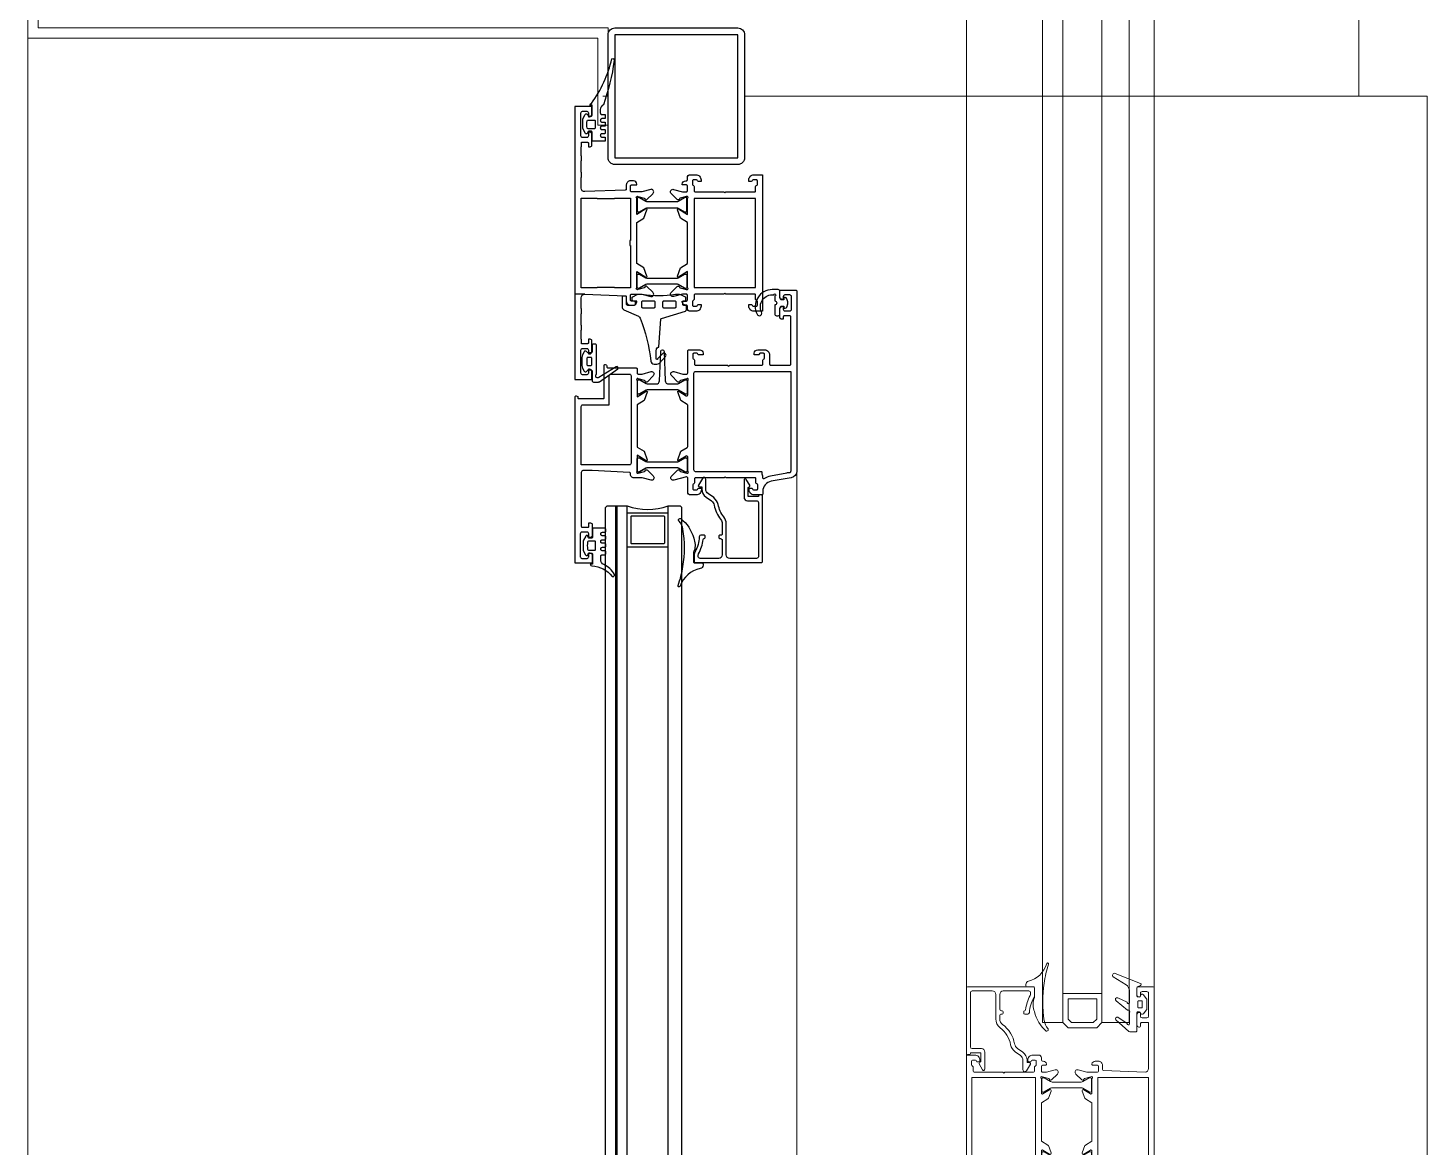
# Model space of a CAD drawing. Extents: x -1439 to 34962, y -872 to 8330.
# Drawn here: x 30693.84 to 30734.84, y 2709.71 to 2742.5 of the extents above; entities that cross this region are included whole.
import ezdxf

# ---------------------------------------------------------------- set-up
doc = ezdxf.new("R2010")
doc.units = 0
doc.layers.get('0').update_dxf_attribs({"color": 9, "lineweight": 9})
for name, color, linetype, lineweight in [('06D', 9, 'Continuous', 9), ('10', 9, 'Continuous', 9), ('10A', 9, 'Continuous', 9), ('14', 9, 'Continuous', 9), ('15', 9, 'Continuous', 9)]:
    doc.layers.add(name, color=color, linetype=linetype, lineweight=lineweight)

# ---------------------------------------------------------------- blocks, each defined once
blk = doc.blocks.new('AST55M13', base_point=(-120.6, -64.2))
at = {"linetype": 'Continuous'}
for points in [[(-120.6, -63.9), (-120.6, -24.599998), (-120.6, 14.700005, -0.414209), (-120.3, 15), (-115.899996, 15, -0.41421), (-115.6, 14.7), (-115.6, 12.699992, -0.41421), (-116.3, 12, -0.414214), (-116.6, 12.3), (-116.6, 13.1, 0.414214), (-117.1, 13.6), (-118.5, 13.6, 0.414214), (-119, 13.1), (-119, 6.399992, 0.414209), (-118.5, 5.9), (-117.099986, 5.9, 0.414205), (-116.6, 6.4), (-116.6, 7.20001, -0.414204), (-116.3, 7.5, -0.414214), (-115.6, 6.8), (-115.6, 3.7, -0.414214), (-116.1, 3.2), (-116.3, 3.2, -0.414214), (-116.6, 3.5), (-116.6, 4.2, 0.414214), (-116.9, 4.5), (-119, 4.5), (-119, -8.961104, 0.425432), (-117.96186, -9.960376), (-105.788552, -9.511013, 0.403077), (-105.5, -9.211232), (-105.5, -8, -0.414214), (-104.3, -6.8), (-103.392821, -6.8, -0.372826), (-102.403076, -7.657148, -0.456845), (-102.7, -8), (-104, -8, 0.414214), (-104.3, -8.3), (-104.3, -9.700012, 0.414202), (-104, -10), (-100.946604, -10), (-98.338437, -9.302068, -0.70008), (-97.584089, -10.379782), (-97.709916, -10.559482), (-99.43897, -12.27067, -0.607471), (-100.039661, -12.112259, 0.283637), (-100.258255, -11.885421), (-102.095283, -11.393179, 1.229391), (-102.4, -11.895399), (-102.4, -16.105016, 0.585524), (-101.943697, -16.361081), (-100.001669, -15.175658, -0.713652), (-99.56466, -15.537556), (-100.36784, -17.668029, -0.16709), (-100.492251, -17.818266), (-102.4, -18.982765), (-102.4, -30.217235), (-100.492251, -31.381734, -0.16709), (-100.36784, -31.531971), (-99.564658, -33.662449, -0.713657), (-100.001677, -34.024337), (-101.943707, -32.838913, 0.585511), (-102.4, -33.094985), (-102.4, -37.304601, 1.229391), (-102.095283, -37.806821), (-100.258255, -37.314579, 0.283637), (-100.039661, -37.087741, -0.607471), (-99.43897, -36.92933), (-97.709916, -38.640518), (-97.584089, -38.820218, -0.700084), (-98.338445, -39.89793), (-100.946604, -39.2), (-104.000005, -39.2, 0.414209), (-104.3, -39.5), (-104.3, -40.900004, 0.41421), (-104, -41.2), (-102.699997, -41.2, -0.456841), (-102.403076, -41.542851, -0.372826), (-103.39282, -42.4), (-104.3, -42.4, -0.414214), (-105.5, -41.2), (-105.5, -39.988768, 0.403083), (-105.788558, -39.688986), (-117.96186, -39.239624, 0.425432), (-119, -40.238896), (-119, -53.7), (-116.9, -53.7, 0.414214), (-116.6, -53.4), (-116.6, -52.69999, -0.414204), (-116.3, -52.4), (-116.09999, -52.4, -0.414208), (-115.6, -52.9), (-115.6, -56.000007, -0.414213), (-116.300007, -56.7, -0.414207), (-116.6, -56.4), (-116.6, -55.599986, 0.414205), (-117.1, -55.1), (-118.500008, -55.1, 0.414209), (-119, -55.6), (-119, -62.3, 0.414214), (-118.5, -62.8), (-117.1, -62.8, 0.414214), (-116.6, -62.3), (-116.6, -61.499993, -0.414207), (-116.3, -61.2, -0.414214), (-115.6, -61.9), (-115.6, -63.900008, -0.414206), (-115.9, -64.2), (-120.300006, -64.2, -0.414208), (-120.6, -63.9)], [(-85.3, -10), (-81.1, -10), (-76.9, -10), (-76.6, -10.3), (-76.3, -10), (-67.9, -10, 0.414205), (-67.6, -9.700009), (-67.6, -8.491608, -0.365977), (-67.35, -8.195804, 0.365977), (-67.1, -7.9), (-67.1, -6.8, 0.414195), (-67.399981, -6.5), (-68.3, -6.5, 0.36597), (-68.595803, -6.749993, -0.366034), (-68.89166, -7), (-69.3, -7, -0.414202), (-69.6, -6.700012), (-69.6, -6.5, -0.414214), (-68.1, -5), (-65.9, -5, -0.414207), (-65.6, -5.299994), (-65.6, -43.9, -0.414201), (-65.899987, -44.2), (-68.1, -44.2, -0.414214), (-69.6, -42.7), (-69.6, -42.5, -0.414207), (-69.300007, -42.2), (-68.891668, -42.2, -0.366034), (-68.595804, -42.45, 0.365977), (-68.3, -42.7), (-67.4, -42.7, 0.414206), (-67.1, -42.400008), (-67.1, -41.3, 0.365977), (-67.35, -41.004196, -0.365977), (-67.6, -40.708392), (-67.6, -39.5, 0.4142), (-67.899986, -39.2), (-76.3, -39.2), (-76.6, -38.9), (-76.9, -39.2), (-85.3, -39.2, 0.4142), (-85.6, -39.499986), (-85.6, -40.708392, -0.365977), (-85.85, -41.004196, 0.365977), (-86.1, -41.3), (-86.1, -42.4, 0.414199), (-85.800015, -42.7), (-84.9, -42.7, 0.365977), (-84.604196, -42.45, -0.366034), (-84.308332, -42.2), (-83.9, -42.2, -0.414214), (-83.6, -42.5), (-83.6, -42.7, -0.414214), (-85.1, -44.2), (-86.8, -44.2, -0.414214), (-87.6, -43.4), (-87.6, -42.7, 0.414205), (-87.899991, -42.4), (-88.10718, -42.4, -0.372825), (-89.096923, -41.542857, -0.45685), (-88.8, -41.2), (-87.9, -41.2, 0.414198), (-87.6, -40.900016), (-87.6, -39.5, 0.414214), (-87.9, -39.2), (-89.053396, -39.2), (-91.661555, -39.89793, -0.700084), (-92.415911, -38.820218), (-92.290084, -38.640518), (-90.56103, -36.92933, -0.607471), (-89.960339, -37.087741, 0.283637), (-89.741745, -37.314579), (-87.904717, -37.806821, 1.229391), (-87.6, -37.304601), (-87.6, -33.094984, 0.585516), (-88.056297, -32.838916), (-89.998323, -34.024337, -0.713656), (-90.435343, -33.66245), (-89.63216, -31.531971, -0.241095), (-89.507749, -31.381734), (-87.6, -30.217235), (-87.6, -18.982765), (-89.507749, -17.818266, -0.167084), (-89.632158, -17.668036), (-90.43534, -15.537556, -0.713656), (-89.998329, -15.17566), (-88.056303, -16.361081, 0.585518), (-87.6, -16.105021), (-87.6, -11.895399, 1.229391), (-87.904717, -11.393179), (-89.741745, -11.885421, 0.283637), (-89.960339, -12.112259, -0.607471), (-90.56103, -12.27067), (-92.290084, -10.559482), (-92.415911, -10.379782, -0.700084), (-91.661555, -9.30207), (-89.053396, -10), (-87.9, -10, 0.414206), (-87.6, -9.700008), (-87.6, -8.3, 0.414206), (-87.899992, -8), (-88.8, -8, -0.456844), (-89.096924, -7.657149, -0.372825), (-88.107186, -6.8), (-87.9, -6.8, 0.414214), (-87.6, -6.5), (-87.6, -5.800024, -0.414222), (-86.8, -5), (-85.1, -5, -0.414214), (-83.6, -6.5), (-83.6, -6.7, -0.414201), (-83.899987, -7), (-84.308332, -7, -0.366034), (-84.604196, -6.75, 0.365977), (-84.9, -6.5), (-85.8, -6.5, 0.414199), (-86.1, -6.799985), (-86.1, -7.9, 0.365977), (-85.85, -8.195804, -0.365977), (-85.6, -8.491608), (-85.6, -9.7, 0.414214), (-85.3, -10)], [(-99.249717, -12.903653), (-90.785616, -12.903653, 0.131652), (-90.285616, -12.769679), (-88.422218, -11.693846, -0.131652), (-88.272218, -11.653653), (-88.017666, -11.653653, -0.414214), (-87.717666, -11.953653), (-87.717666, -15.553653, -0.414214), (-88.017666, -15.853653), (-88.272218, -15.853653, -0.131646), (-88.422211, -15.813465), (-90.285616, -14.737628, 0.131652), (-90.785616, -14.603653), (-99.249717, -14.603653, 0.131652), (-99.749717, -14.737628), (-101.613115, -15.813461, -0.131646), (-101.763107, -15.853653), (-102.017666, -15.853653, -0.414205), (-102.317666, -15.553662), (-102.317666, -11.953653, -0.414205), (-102.017675, -11.653653), (-101.763115, -11.653653, -0.131652), (-101.613115, -11.693846), (-99.749717, -12.769679, 0.131652), (-99.249717, -12.903653)], [(-99.249717, -36.296347), (-90.785616, -36.296347, -0.131652), (-90.285616, -36.430321), (-88.422218, -37.506154, 0.131643), (-88.272229, -37.546347), (-88.017666, -37.546347, 0.414214), (-87.717666, -37.246347), (-87.717666, -33.646347, 0.414214), (-88.017666, -33.346347), (-88.272218, -33.346347, 0.131652), (-88.422218, -33.386539), (-90.285616, -34.462372, -0.131652), (-90.785616, -34.596347), (-99.249717, -34.596347, -0.131652), (-99.749717, -34.462372), (-101.613115, -33.386539, 0.131652), (-101.763115, -33.346347), (-102.017666, -33.346347, 0.414205), (-102.317666, -33.646338), (-102.317666, -37.246347, 0.414205), (-102.017675, -37.546347), (-101.763115, -37.546347, 0.131649), (-101.613118, -37.506156), (-99.749717, -36.430321, -0.131652), (-99.249717, -36.296347)]]:
    blk.add_lwpolyline(points, format="xyb", close=True, dxfattribs=at)
for points in [[(-119, -24.6), (-119, -37.6), (-104.1, -37.6), (-104.1, -11.6), (-119, -11.6), (-119, -24.6)], [(-76.55, -11.6), (-85.9, -11.6), (-85.9, -37.6), (-67.2, -37.6), (-67.2, -11.6), (-76.55, -11.6)]]:
    blk.add_lwpolyline(points, close=True, dxfattribs=at)
blk = doc.blocks.new('AS25G13', base_point=(534.475891, 569.218076))
at = {"linetype": 'Continuous'}
blk.add_lwpolyline([(554.475892, 593.818076), (554.475892, 574.618076, -0.414213), (554.175891, 574.318077), (553.575892, 574.318076, -0.414213), (553.275891, 574.618077), (553.275892, 574.818076), (550.275892, 574.818076), (550.275892, 572.118076), (550.625892, 571.916004, -0.414213), (550.735699, 571.506195), (549.749855, 569.798664, -0.767327), (549.075893, 569.979252), (549.075892, 575.018076, -0.414213), (550.075891, 576.018077), (552.775892, 576.018076, 0.414213), (553.275892, 576.518077), (553.275892, 592.418076, 0.414213), (552.775892, 592.918077), (546.871944, 592.918076, 0.414213), (545.871944, 591.918078), (545.871944, 584.702506, -0.236642), (544.585327, 582.137556, 0.18958), (541.498237, 577.158525, -0.197358), (540.185462, 575.110574), (538.643454, 574.030849, 0.244575), (537.875891, 572.556375), (537.875892, 569.763782, -0.767327), (536.857591, 569.490929), (535.716084, 571.468076, -0.577351), (535.975892, 571.918076), (536.675892, 571.918076), (536.675892, 572.556375, -0.244575), (537.955162, 575.013831), (539.49717, 576.093557, 0.197358), (540.317654, 577.373526, -0.18958), (543.867808, 583.099413, 0.236642), (544.671943, 584.702506), (544.671944, 585.818076, 0.414213), (544.371944, 586.118076), (543.971944, 586.118076, -0.414213), (543.671943, 586.418077), (543.671944, 586.818076, -0.414213), (543.971944, 587.118076), (544.171944, 587.118076, 0.414213), (544.671944, 587.618077), (544.671944, 591.918076, 0.414213), (543.671945, 592.918077), (536.175892, 592.918076, 0.41421), (535.675892, 592.418082), (535.675892, 591.901674, 0.127549), (535.764127, 591.561462, -0.098841), (537.104101, 587.384163, 0.366972), (537.386354, 587.117731, -0.399303), (537.671943, 586.818828), (537.671944, 586.418076, -0.414213), (537.371943, 586.118077), (536.46398, 586.118076, -0.400156), (535.964546, 586.594267, 0.114883), (534.725891, 590.959305, -0.126996), (534.475891, 591.927552), (534.475892, 593.818076, -0.414213), (534.775892, 594.118076), (554.175892, 594.118076, -0.414213), (554.475892, 593.818076)], format="xyb", close=True, dxfattribs=at)
blk = doc.blocks.new('AS01_16_02', base_point=(27.384856, 2.668764))
at = {"color": 0, "linetype": 'Continuous'}
for points in [[(21.277248, -1.392543, -0.892559), (21.744295, -0.515583), (24.521509, -1.857477, 0.502534), (24.860099, -2.298316, 0.502534), (25.184856, -1.847189), (25.184856, 1.7, 0.155072), (24.261958, 3.275501), (20.430427, 5.552607, -0.865076), (21.019614, 6.583639), (28.412964, 3.675712, -0.696768), (28.399147, 3.019187), (27.721583, 2.785098, 0.319818), (27.384856, 2.312508), (27.384856, 0.05, 0.414214), (27.684856, -0.25), (28.08642, -0.25, 0.396012), (28.385833, 0.03125, -0.682513), (29.272546, 0.315748), (30.127622, -0.734156, -0.172553), (30.284856, -1.176202), (30.284856, -3.723798, -0.172553), (30.127622, -4.165844), (29.272546, -5.215748, -0.682513), (28.385833, -4.93125, 0.396012), (28.08642, -4.65), (27.684856, -4.65, 0.414214), (27.384856, -4.95), (27.384856, -10.2, -0.414214), (27.084856, -10.5), (25.297074, -10.5, -0.18412), (24.964264, -10.373145), (21.227908, -7.040675, -0.881574), (21.79023, -6.223317), (24.51762, -8.055238, 1.121155), (25.184856, -8.202566), (25.184856, -4.921445, 0.698065), (24.633969, -4.152563), (21.277248, -1.392543)], [(27.72879, -3.456066, 0.198912), (27.834856, -3.5), (28.734856, -3.5, 0.414214), (28.884856, -3.35), (28.884856, -1.55, 0.414214), (28.734856, -1.4), (27.834856, -1.4, 0.414214), (27.684856, -1.55), (27.684856, -3.35, 0.198912), (27.72879, -3.456066)]]:
    blk.add_lwpolyline(points, format="xyb", close=True, dxfattribs=at)
blk = doc.blocks.new('p-dograma-catikati')
at = {"layer": '06D'}
for points in [[(-4, -0.021), (-4, -674.374)], [(1.5, -674.375), (1.5, -0.021)]]:
    blk.add_lwpolyline(points, dxfattribs=at)
at = {"layer": '10', "ltscale": 1000}
for p, q in [((-2.254, -401.266), (-2.254, -401.228)), ((-2.027, -401.296), (-2.227, -401.296)), ((-2, -401.586), (-2, -401.326)), ((-2.021, -401.655), (-2.012, -401.636)), ((-0.03, -401.496), (-1.17, -401.496)), ((-1.17, -401.496), (-1.17, -402.346)), ((-0.18, -401.646), (-1.02, -401.646)), ((-1.02, -401.646), (-1.02, -402.246)), ((-0.18, -402.246), (-0.18, -401.646)), ((-0.03, -402.346), (-0.03, -401.496)), ((-1.602, -402.537), (-1.6, -402.549)), ((-1.17, -402.346), (-1.02, -402.496)), ((-1.02, -402.246), (-0.92, -402.346)), ((-1.02, -402.496), (-0.18, -402.496)), ((-0.92, -402.346), (-0.28, -402.346)), ((-0.28, -402.346), (-0.18, -402.246)), ((-0.18, -402.496), (-0.03, -402.346))]:
    blk.add_line(p, q, dxfattribs=at)
at = {"layer": '10', "ltscale": 1000, "extrusion": (0, 0, -1)}
for centre, major_axis, start_param, end_param in [((-2.327, -400.346), (0, 0.8), 1.91468, 2.940113), ((0.953, -401.642), (0, 2.974), -1.417848, -1.224878), ((-1.617, -400.626), (0, 0.03), -1.226975, -0.000032), ((-1.617, -400.626), (0, 0.03), 0.00045, 1.852781), ((-2.163, -401.228), (0, 0.1), -1.570624, -0.201547), ((-2.227, -401.266), (0, 0.03), 3.141594, 4.712388), ((-2.027, -401.326), (0, 0.03), 0.000001, 1.570795), ((1.148, -401.73), (0, 3.2), 4.537008, 4.882121), ((-1.563, -401.814), (0, 0.529), 4.309664, 5.017382), ((-2.091, -401.586), (0, 0.1), 1.57081, 2.088079), ((-1.035, -401.73), (0, 1.106), 3.811733, 4.445523), ((-1.364, -402.239), (0, 0.391), 3.92704, 4.587994), ((-1.645, -402.549), (0, 0.05), 1.571021, 3.466754), ((-1.635, -402.547), (0, 0.0382), 0.62909, 1.300096)]:
    blk.add_ellipse(centre, major_axis=major_axis, ratio=0.909091, start_param=start_param, end_param=end_param, dxfattribs=at)
at = {"layer": '15', "elevation": 0}
for points in [[(-1.17, -402.346), (-1.17, -271.72), (-1.77, -271.72), (-1.77, -402.346), (-1.17, -402.346)], [(-0.03, -402.346), (-0.03, -271.72), (0.77, -271.72), (0.77, -402.346), (-0.03, -402.346)]]:
    blk.add_lwpolyline(points, dxfattribs=at)
at = {"layer": '10', "ltscale": 1000, "xscale": 0.1, "yscale": 0.1, "zscale": 0.1}
blk.add_blockref('AS01_16_02', (1, -401.296), dxfattribs=at)
at = {"layer": '10', "ltscale": 1000, "xscale": 0.1, "yscale": 0.1, "zscale": 0.1, "rotation": 180}
blk.add_blockref('AST55M13', (1.5, -401.296), dxfattribs=at)
at = {"layer": '10', "ltscale": 1000, "extrusion": (0, 0, -1), "xscale": 0.1, "yscale": 0.1, "zscale": -0.1}
blk.add_blockref('AS25G13', (2, -403.786), dxfattribs=at)
blk = doc.blocks.new('ciftkanatdograma_pr2')
at = {"layer": '06D', "lineweight": 25, "ltscale": 0.5}
for p, q in [((-15.205, -0.563), (-15.205, -1.763)), ((-14.205, -0.563), (-14.205, -1.763))]:
    blk.add_line(p, q, dxfattribs=at)
at = {"layer": '06D'}
for points in [[(-0.3, 17), (-149.7, 17)], [(-7.711, -5.535), (-141.935, -5.535)], [(-1.997, -22), (-1.997, -24), (-148, -24), (-148, -22)]]:
    blk.add_lwpolyline(points, dxfattribs=at)
at = {"layer": '06D', "lineweight": 25, "ltscale": 0.5}
for points in [[(-15.762, 0.475, -0.220745), (-16.072, -0.119, 0.651907), (-16.016, -0.188, 0.176952), (-15.724, 0.128, -0.281357), (-15.581, 0.216), (-15.5, 0.216), (-15.486, 0.216), (-15.479, 0.215), (-15.472, 0.214), (-15.464, 0.211), (-15.457, 0.207), (-15.451, 0.201), (-15.446, 0.195), (-15.442, 0.188), (-15.439, 0.181), (-15.436, 0.166), (-15.436, 0.09), (-15.436, 0.087), (-15.436, 0.084), (-15.434, 0.081), (-15.433, 0.079), (-15.431, 0.076), (-15.428, 0.074), (-15.425, 0.072), (-15.422, 0.071), (-15.416, 0.07), (-15.336, 0.07), (-15.334, 0.07), (-15.331, 0.071), (-15.328, 0.072), (-15.325, 0.074), (-15.322, 0.076), (-15.32, 0.079), (-15.318, 0.081), (-15.317, 0.084), (-15.316, 0.09), (-15.316, 0.166), (-15.316, 0.173), (-15.314, 0.181), (-15.311, 0.188), (-15.307, 0.195), (-15.302, 0.201), (-15.295, 0.207), (-15.288, 0.211), (-15.281, 0.214), (-15.266, 0.216), (-15.259, 0.215), (-15.252, 0.214), (-15.244, 0.211), (-15.237, 0.207), (-15.231, 0.201), (-15.226, 0.195), (-15.222, 0.188), (-15.219, 0.181), (-15.216, 0.166), (-15.216, 0.09), (-15.216, 0.087), (-15.216, 0.084), (-15.214, 0.081), (-15.213, 0.079), (-15.211, 0.076), (-15.208, 0.074), (-15.205, 0.072), (-15.202, 0.071), (-15.196, 0.07), (-15.116, 0.07), (-15.114, 0.07), (-15.111, 0.071), (-15.108, 0.072), (-15.105, 0.074), (-15.102, 0.076), (-15.1, 0.079), (-15.098, 0.081), (-15.097, 0.084), (-15.096, 0.09), (-15.096, 0.166), (-15.096, 0.173), (-15.094, 0.181), (-15.091, 0.188), (-15.087, 0.195), (-15.082, 0.201), (-15.075, 0.207), (-15.068, 0.211), (-15.061, 0.214), (-15.046, 0.216), (-15.039, 0.215), (-15.032, 0.214), (-15.024, 0.211), (-15.017, 0.207), (-15.011, 0.201), (-15.006, 0.195), (-15.002, 0.188), (-14.999, 0.181), (-14.996, 0.166), (-14.996, 0.09), (-14.996, 0.087), (-14.996, 0.084), (-14.994, 0.081), (-14.993, 0.079), (-14.991, 0.076), (-14.988, 0.074), (-14.985, 0.072), (-14.982, 0.071), (-14.976, 0.07), (-14.896, 0.07), (-14.894, 0.07), (-14.891, 0.071), (-14.888, 0.072), (-14.885, 0.074), (-14.882, 0.076), (-14.88, 0.079), (-14.878, 0.081), (-14.877, 0.084), (-14.876, 0.09), (-14.876, 0.166), (-14.876, 0.173), (-14.874, 0.181), (-14.871, 0.188), (-14.867, 0.195), (-14.862, 0.201), (-14.855, 0.207), (-14.848, 0.211), (-14.841, 0.214), (-14.826, 0.216), (-14.819, 0.215), (-14.812, 0.214), (-14.804, 0.211), (-14.797, 0.207), (-14.791, 0.201), (-14.786, 0.195), (-14.782, 0.188), (-14.779, 0.181), (-14.776, 0.166), (-14.776, 0.09), (-14.776, 0.087), (-14.776, 0.084), (-14.774, 0.081), (-14.773, 0.079), (-14.771, 0.076), (-14.768, 0.074), (-14.765, 0.072), (-14.762, 0.071), (-14.756, 0.07), (-14.676, 0.07), (-14.674, 0.07), (-14.671, 0.071), (-14.668, 0.072), (-14.665, 0.074), (-14.662, 0.076), (-14.66, 0.078), (-14.658, 0.081), (-14.657, 0.084), (-14.656, 0.09), (-14.656, 0.428, 0.414214), (-14.686, 0.458), (-14.918, 0.458, -0.414214), (-14.948, 0.488), (-14.948, 0.553, -0.291535), (-14.936, 0.571), (-14.888, 0.591, 0.613042), (-14.886, 0.654), (-15.005, 0.717, 0.127095), (-15.068, 0.733), (-15.268, 0.733, 0.127095), (-15.33, 0.717), (-15.439, 0.66, 0.585233), (-15.439, 0.59), (-15.392, 0.565, -0.167811), (-15.388, 0.553), (-15.388, 0.488, -0.414214), (-15.418, 0.458), (-15.713, 0.458), (-15.713, 0.522, 0.394677), (-15.762, 0.475)], [(-2.211, 0.486, 0.102785), (-0.901, -0.108, -0.651907), (-0.957, -0.177, -0.057148), (-2.249, 0.138, 0.281357), (-2.392, 0.227), (-2.473, 0.227), (-2.487, 0.227), (-2.494, 0.226), (-2.501, 0.224), (-2.509, 0.221), (-2.516, 0.217), (-2.522, 0.212), (-2.527, 0.206), (-2.532, 0.199), (-2.535, 0.191), (-2.537, 0.177), (-2.537, 0.101), (-2.537, 0.098), (-2.538, 0.095), (-2.539, 0.092), (-2.54, 0.089), (-2.543, 0.087), (-2.545, 0.084), (-2.548, 0.083), (-2.551, 0.082), (-2.557, 0.081), (-2.637, 0.081), (-2.64, 0.081), (-2.643, 0.082), (-2.646, 0.083), (-2.648, 0.084), (-2.651, 0.087), (-2.653, 0.089), (-2.655, 0.092), (-2.656, 0.095), (-2.657, 0.101), (-2.657, 0.177), (-2.657, 0.184), (-2.659, 0.191), (-2.662, 0.199), (-2.666, 0.206), (-2.671, 0.212), (-2.678, 0.217), (-2.685, 0.221), (-2.692, 0.224), (-2.707, 0.227), (-2.714, 0.226), (-2.721, 0.224), (-2.729, 0.221), (-2.736, 0.217), (-2.742, 0.212), (-2.747, 0.206), (-2.752, 0.199), (-2.755, 0.191), (-2.757, 0.177), (-2.757, 0.101), (-2.757, 0.098), (-2.758, 0.095), (-2.759, 0.092), (-2.76, 0.089), (-2.763, 0.087), (-2.765, 0.084), (-2.768, 0.083), (-2.771, 0.082), (-2.777, 0.081), (-2.857, 0.081), (-2.86, 0.081), (-2.863, 0.082), (-2.866, 0.083), (-2.868, 0.084), (-2.871, 0.087), (-2.873, 0.089), (-2.875, 0.092), (-2.876, 0.095), (-2.877, 0.101), (-2.877, 0.177), (-2.877, 0.184), (-2.879, 0.191), (-2.882, 0.199), (-2.886, 0.206), (-2.891, 0.212), (-2.898, 0.217), (-2.905, 0.221), (-2.912, 0.224), (-2.927, 0.227), (-2.934, 0.226), (-2.941, 0.224), (-2.949, 0.221), (-2.956, 0.217), (-2.962, 0.212), (-2.967, 0.206), (-2.972, 0.199), (-2.975, 0.191), (-2.977, 0.177), (-2.977, 0.101), (-2.977, 0.098), (-2.978, 0.095), (-2.979, 0.092), (-2.98, 0.089), (-2.983, 0.087), (-2.985, 0.084), (-2.988, 0.083), (-2.991, 0.082), (-2.997, 0.081), (-3.077, 0.081), (-3.08, 0.081), (-3.083, 0.082), (-3.086, 0.083), (-3.088, 0.084), (-3.091, 0.087), (-3.093, 0.089), (-3.095, 0.092), (-3.096, 0.095), (-3.097, 0.101), (-3.097, 0.177), (-3.097, 0.184), (-3.099, 0.191), (-3.102, 0.199), (-3.106, 0.206), (-3.111, 0.212), (-3.118, 0.217), (-3.125, 0.221), (-3.132, 0.224), (-3.147, 0.227), (-3.154, 0.226), (-3.161, 0.224), (-3.169, 0.221), (-3.176, 0.217), (-3.182, 0.212), (-3.187, 0.206), (-3.192, 0.199), (-3.195, 0.191), (-3.197, 0.177), (-3.197, 0.101), (-3.197, 0.098), (-3.198, 0.095), (-3.199, 0.092), (-3.2, 0.089), (-3.203, 0.087), (-3.205, 0.084), (-3.208, 0.083), (-3.211, 0.082), (-3.217, 0.081), (-3.297, 0.081), (-3.3, 0.081), (-3.303, 0.082), (-3.306, 0.083), (-3.308, 0.084), (-3.311, 0.087), (-3.313, 0.089), (-3.315, 0.092), (-3.316, 0.095), (-3.317, 0.101), (-3.317, 0.439, -0.414214), (-3.287, 0.469), (-3.056, 0.469, 0.414214), (-3.026, 0.499), (-3.026, 0.564, 0.291535), (-3.037, 0.582), (-3.085, 0.602, -0.613042), (-3.088, 0.664), (-2.969, 0.727, -0.127095), (-2.906, 0.744), (-2.706, 0.744, -0.127095), (-2.643, 0.727), (-2.534, 0.67, -0.585233), (-2.534, 0.6), (-2.581, 0.576, 0.167811), (-2.586, 0.564), (-2.586, 0.499, 0.414214), (-2.556, 0.469), (-2.261, 0.469), (-2.261, 0.532, -0.394677), (-2.211, 0.486)], [(-7.807, -1.981, -0.081633), (-7.807, -1.001), (-7.807, -0.921, 0.104779), (-7.823, -0.848), (-7.883, -0.713, 0.296563), (-7.901, -0.701), (-7.967, -0.701, 0.414214), (-7.997, -0.731), (-7.997, -0.766, -0.414214), (-8.022, -0.791), (-8.102, -0.791, -0.414214), (-8.127, -0.766), (-8.127, -0.576, -0.414214), (-8.092, -0.541), (-7.877, -0.541, 0.414214), (-7.857, -0.521), (-7.857, -0.431, 0.414214), (-7.877, -0.411), (-8.167, -0.411, 0.285747), (-8.257, -0.467), (-8.448, -0.895, -0.189764), (-8.502, -0.944, -0.061836), (-9.759, -1.251, 0.380587), (-9.847, -1.351), (-9.847, -1.431, 0.203536), (-9.817, -1.503), (-9.629, -1.684, 0.999219), (-9.546, -1.598), (-9.697, -1.451, -0.950364), (-9.699, -1.411, -0.068684), (-9.399, -1.421, -0.364538), (-9.357, -1.471, 0.394287), (-9.339, -1.491), (-8.536, -1.546, -0.309555), (-8.514, -1.563), (-8.295, -2.266, 0.328426), (-8.247, -2.301), (-8.152, -2.301, 0.414214), (-8.127, -2.276), (-8.127, -2.216, -0.414214), (-8.102, -2.191), (-8.022, -2.191, -0.414214), (-7.997, -2.216), (-7.997, -2.251, 0.414214), (-7.967, -2.281), (-7.901, -2.281, 0.296563), (-7.883, -2.269), (-7.823, -2.134, 0.104779), (-7.807, -2.061), (-7.807, -1.981)]]:
    blk.add_lwpolyline(points, format="xyb", dxfattribs=at)
for points in [[(-15.273, 0.599, 0.359904), (-15.298, 0.57), (-15.298, 0.394, 0.414214), (-15.268, 0.364), (-15.068, 0.364, 0.414214), (-15.038, 0.394), (-15.038, 0.57, 0.359904), (-15.062, 0.599, 0.094739)], [(-9.485, 0.469, -0.414214), (-9.52, 0.504), (-9.52, 0.584, -0.186103), (-9.516, 0.594), (-9.476, 0.636, 0.501687), (-9.487, 0.699), (-9.576, 0.745, 0.118551), (-9.655, 0.764), (-9.885, 0.764, 0.118551), (-9.965, 0.745), (-10.053, 0.699, 0.501687), (-10.064, 0.636), (-10.024, 0.594, -0.186103), (-10.02, 0.584), (-10.02, 0.504, -0.414214), (-10.055, 0.469), (-10.335, 0.469, 0.414214), (-10.375, 0.429), (-10.375, 0.284, 0.176484), (-10.364, 0.252), (-9.991, -0.282, 0.940455), (-9.927, -0.234), (-10.245, 0.271, -0.992608), (-10.145, 0.337), (-9.305, 0.337, 0.414214), (-9.265, 0.377), (-9.265, 0.429, 0.414214), (-9.305, 0.469)], [(-14.305, -0.693, 0.414214), (-14.335, -0.663), (-15.075, -0.663, 0.414214), (-15.105, -0.693), (-15.105, -1.633, 0.414214), (-15.075, -1.663), (-14.335, -1.663, 0.414214), (-14.305, -1.633)], [(-12.717, -2.008, 0.131652), (-12.704, -2.058), (-12.596, -2.244, -0.131652), (-12.592, -2.259), (-12.592, -2.285, -0.414214), (-12.622, -2.315), (-12.982, -2.315, -0.414214), (-13.012, -2.285), (-13.012, -2.259, -0.131652), (-13.008, -2.244), (-12.901, -2.058, 0.131652), (-12.887, -2.008), (-12.887, -1.161, 0.131652), (-12.901, -1.111), (-13.008, -0.925, -0.131652), (-13.012, -0.91), (-13.012, -0.885, -0.414214), (-12.982, -0.855), (-12.622, -0.855, -0.414214), (-12.592, -0.885), (-12.592, -0.91, -0.131652), (-12.596, -0.925), (-12.704, -1.111, 0.131652), (-12.717, -1.161)], [(-12.901, -1.12), (-13.008, -0.934, -0.131652), (-13.012, -0.919), (-13.012, -0.893, -0.414214), (-12.982, -0.863), (-12.622, -0.863, -0.414214), (-12.592, -0.893), (-12.592, -0.919, -0.131652), (-12.596, -0.934), (-12.704, -1.12, 0.131652), (-12.717, -1.17), (-12.717, -2.016, 0.131652), (-12.704, -2.066), (-12.596, -2.253, -0.131652), (-12.592, -2.268), (-12.592, -2.293, -0.414214), (-12.622, -2.323), (-12.982, -2.323, -0.414214), (-13.012, -2.293), (-13.012, -2.268, -0.131652), (-13.008, -2.253), (-12.901, -2.066, 0.131652), (-12.887, -2.016), (-12.887, -1.17, 0.131652)], [(-10.335, -1.676, 0.403142), (-10.431, -1.775), (-10.431, -2.016, 0.131652), (-10.417, -2.066), (-10.31, -2.253, -0.131652), (-10.306, -2.268), (-10.306, -2.293, -0.414214), (-10.336, -2.323), (-10.696, -2.323, -0.414214), (-10.726, -2.293), (-10.726, -2.268, -0.131652), (-10.722, -2.253), (-10.614, -2.066, 0.131652), (-10.601, -2.016), (-10.601, -1.17, 0.131652), (-10.614, -1.12), (-10.722, -0.934, -0.131652), (-10.726, -0.919), (-10.726, -0.893, -0.414214), (-10.696, -0.863), (-10.336, -0.863, -0.414214), (-10.306, -0.893), (-10.306, -0.919, -0.131652), (-10.31, -0.934), (-10.417, -1.12, 0.131652), (-10.431, -1.17), (-10.431, -1.411, 0.403142), (-10.335, -1.511), (-9.479, -1.543, -0.962756), (-9.479, -1.643)], [(-8.197, -1.349, 0.414214), (-8.167, -1.379), (-8.037, -1.379, 0.414214), (-8.007, -1.349), (-8.007, -1.009, 0.414214), (-8.037, -0.979), (-8.167, -0.979, 0.414214), (-8.197, -1.009)], [(-7.335, -2.006, 0.131652), (-7.322, -2.056), (-7.215, -2.243, -0.131652), (-7.21, -2.258), (-7.21, -2.283, -0.414214), (-7.24, -2.313), (-7.6, -2.313, -0.414214), (-7.63, -2.283), (-7.63, -2.258, -0.131652), (-7.626, -2.243), (-7.519, -2.056, 0.131652), (-7.505, -2.006), (-7.505, -1.16, 0.131652), (-7.519, -1.11), (-7.626, -0.924, -0.131652), (-7.63, -0.909), (-7.63, -0.883, -0.414214), (-7.6, -0.853), (-7.24, -0.853, -0.414214), (-7.21, -0.883), (-7.21, -0.909, -0.131652), (-7.215, -0.924), (-7.322, -1.11, 0.131652), (-7.335, -1.16)], [(-5.265, -2.006, -0.131652), (-5.278, -2.056), (-5.386, -2.243, 0.131652), (-5.39, -2.258), (-5.39, -2.283, 0.414214), (-5.36, -2.313), (-5, -2.313, 0.414214), (-4.97, -2.283), (-4.97, -2.258, 0.131652), (-4.974, -2.243), (-5.081, -2.056, -0.131652), (-5.095, -2.006), (-5.095, -1.16, -0.131652), (-5.081, -1.11), (-4.974, -0.924, 0.131652), (-4.97, -0.909), (-4.97, -0.883, 0.414214), (-5, -0.853), (-5.36, -0.853, 0.414214), (-5.39, -0.883), (-5.39, -0.909, 0.131652), (-5.386, -0.924), (-5.278, -1.11, -0.131652), (-5.265, -1.16)], [(-8.197, -1.969, 0.414214), (-8.167, -1.999), (-8.037, -1.999, 0.414214), (-8.007, -1.969), (-8.007, -1.629, 0.414214), (-8.037, -1.599), (-8.167, -1.599, 0.414214), (-8.197, -1.629)], [(-15.675, -2.533), (-15.675, -2.753, -0.414214), (-15.705, -2.783), (-15.743, -2.783, -0.356389), (-15.841, -2.703, 0.262181), (-16.355, -2.11, -0.316752), (-16.375, -2.082, -0.499585), (-16.336, -2.053, 0.048291), (-15.781, -2.195, 0.086497), (-14.682, -2.192, 0.16681), (-14.454, -2.08, -0.169383), (-14.434, -2.066), (-14.421, -2.063, -0.513067), (-14.374, -2.129, -0.159858), (-14.949, -2.509, -0.178819), (-15.315, -2.527), (-15.335, -2.517, 0.13005), (-15.384, -2.503), (-15.645, -2.503, 0.414214)]]:
    blk.add_lwpolyline(points, format="xyb", close=True, dxfattribs=at)
blk.add_arc((-12.255, -1.163), 1.85, 161.0754, 198.9246, dxfattribs=at)
at = {"layer": '10', "lineweight": 25, "ltscale": 0.5}
blk.add_line((-7.804, 0.681), (-7.804, 0.977), dxfattribs=at)
for points in [[(-13.061, -0.657, 0.459137), (-13.025, -0.629), (-12.971, 0.465), (-12.971, 0.735, 0.414214), (-13.021, 0.785), (-14.601, 0.785, 0.414214), (-14.631, 0.755), (-14.631, 0.595, 0.414214), (-14.601, 0.565), (-14.501, 0.565), (-14.501, 0.515, -0.414214), (-14.551, 0.465), (-14.861, 0.465, -0.414214), (-14.931, 0.535), (-14.931, 0.555, -0.414214), (-14.921, 0.565), (-14.821, 0.565, 0.414214), (-14.771, 0.615), (-14.771, 0.765, 0.414214), (-14.821, 0.815), (-15.491, 0.815, 0.414214), (-15.541, 0.765), (-15.541, 0.615, 0.414214), (-15.491, 0.565), (-15.391, 0.565, -0.414214), (-15.381, 0.555), (-15.381, 0.535, -0.414214), (-15.451, 0.465), (-15.671, 0.465, -0.414214), (-15.681, 0.475), (-15.681, 0.955, -0.414214), (-15.671, 0.965), (-10.806, 0.965, -0.535184), (-10.783, 0.931), (-10.801, 0.887), (-10.831, 0.887, 0.414214), (-10.861, 0.857), (-10.861, 0.145, 0.414214), (-10.831, 0.115), (-9.886, 0.115, -0.535184), (-9.863, 0.081), (-9.873, 0.056, -0.302776), (-9.901, 0.037), (-9.931, 0.037, 0.414214), (-9.961, 0.007), (-9.961, -0.825, -0.414214), (-9.991, -0.855), (-10.109, -0.855, 0.414214), (-10.139, -0.885), (-10.139, -1), (-10.069, -1.261, -0.700084), (-10.177, -1.336), (-10.195, -1.324), (-10.366, -1.151, -0.607471), (-10.351, -1.091, 0.283637), (-10.328, -1.069), (-10.279, -0.885, 1.229391), (-10.329, -0.855), (-10.803, -0.855), (-10.641, -1.121, -0.859449), (-10.671, -1.147), (-10.916, -1.054), (-11.038, -0.855), (-12.282, -0.855), (-12.404, -1.054), (-12.649, -1.147, -0.859449), (-12.679, -1.121), (-12.517, -0.855), (-12.991, -0.855, 1.229391), (-13.041, -0.885), (-12.992, -1.069, 0.283637), (-12.97, -1.091, -0.607471), (-12.954, -1.151), (-13.125, -1.324), (-13.143, -1.336, -0.700084), (-13.251, -1.261), (-13.181, -1), (-13.181, -0.755, -0.474196), (-13.061, -0.657)], [(-4.38, -2.325, -0.414222), (-4.3, -2.405), (-4.3, -2.575, -0.414214), (-4.45, -2.725), (-4.49, -2.725, -0.414214), (-4.5, -2.715), (-4.5, -2.654, -0.366034), (-4.475, -2.624, 0.365977), (-4.45, -2.595), (-4.45, -2.505, 0.414214), (-4.48, -2.475), (-4.59, -2.475, 0.365977), (-4.62, -2.5, -0.365977), (-4.649, -2.525), (-4.77, -2.525, 0.414214), (-4.8, -2.555), (-4.8, -3.395), (-4.83, -3.425), (-4.8, -3.455), (-4.8, -4.295, 0.414214), (-4.77, -4.325), (-4.649, -4.325, -0.365977), (-4.62, -4.35, 0.365977), (-4.59, -4.375), (-4.48, -4.375, 0.414214), (-4.45, -4.345), (-4.45, -4.255, 0.365977), (-4.475, -4.225, -0.366034), (-4.5, -4.195), (-4.5, -4.135, -0.414214), (-4.49, -4.125), (-4.45, -4.125, -0.414214), (-4.3, -4.275), (-4.3, -4.515, -0.414214), (-4.31, -4.525), (-8.29, -4.525, -0.414214), (-8.3, -4.515), (-8.3, -4.275, -0.414214), (-8.15, -4.125), (-8.11, -4.125, -0.414214), (-8.1, -4.135), (-8.1, -4.195, -0.366034), (-8.125, -4.225, 0.365977), (-8.15, -4.255), (-8.15, -4.345, 0.414214), (-8.12, -4.375), (-8.01, -4.375, 0.365977), (-7.98, -4.35, -0.365977), (-7.951, -4.325), (-7.83, -4.325, 0.414214), (-7.8, -4.295), (-7.8, -3.455), (-7.77, -3.425), (-7.8, -3.395), (-7.8, -2.555, 0.414214), (-7.83, -2.525), (-7.951, -2.525, -0.365977), (-7.98, -2.5, 0.365977), (-8.01, -2.475), (-8.12, -2.475, 0.414214), (-8.15, -2.505), (-8.15, -2.595, 0.365977), (-8.125, -2.624, -0.366034), (-8.1, -2.654), (-8.1, -2.715, -0.414214), (-8.11, -2.725), (-8.15, -2.725, -0.414214), (-8.3, -2.575), (-8.3, -2.405, -0.414214), (-8.22, -2.325), (-8.15, -2.325, 0.414214), (-8.12, -2.295), (-8.12, -2.275, -0.414214), (-8.02, -2.175), (-8.01, -2.175, -0.414214), (-8, -2.185), (-8, -2.295, 0.414214), (-7.97, -2.325), (-7.83, -2.325, 0.414214), (-7.8, -2.295), (-7.8, -2.179), (-7.87, -1.918, -0.700084), (-7.762, -1.843), (-7.744, -1.856), (-7.573, -2.029, -0.607471), (-7.589, -2.089, 0.283637), (-7.611, -2.11), (-7.661, -2.294, 1.229391), (-7.61, -2.325), (-7.136, -2.325), (-7.298, -2.06, -0.713664), (-7.273, -2.031), (-7.024, -2.125), (-6.902, -2.325), (-5.698, -2.325), (-5.576, -2.125), (-5.327, -2.031, -0.713664), (-5.302, -2.06), (-5.464, -2.325), (-4.99, -2.325, 1.229391), (-4.939, -2.294), (-4.989, -2.11, 0.283637), (-5.011, -2.089, -0.607471), (-5.027, -2.029), (-4.856, -1.856), (-4.838, -1.843, -0.700084), (-4.73, -1.918), (-4.8, -2.179), (-4.8, -2.295, 0.414214), (-4.77, -2.325), (-4.63, -2.325, 0.414214), (-4.6, -2.295), (-4.6, -2.185, -0.414214), (-4.59, -2.175), (-4.58, -2.175, -0.414214), (-4.48, -2.275), (-4.48, -2.295, 0.414214), (-4.45, -2.325), (-4.38, -2.325)]]:
    blk.add_lwpolyline(points, format="xyb", dxfattribs=at)
for points in [[(-9.12, 0.775), (-9.12, 0.785), (-8.853, 0.785), (-8.853, 0.775), (-8.703, 0.775), (-8.703, 0.785), (-8.373, 0.785), (-8.373, 0.775), (-8.223, 0.775), (-8.223, 0.785), (-7.904, 0.785, -0.425337), (-7.804, 0.682), (-7.849, -0.506, -0.403083), (-7.879, -0.535), (-8, -0.535, 0.414214), (-8.12, -0.655), (-8.12, -0.745, 0.414214), (-8.02, -0.845), (-8.01, -0.845, 0.414214), (-8, -0.835), (-8, -0.685, -0.414214), (-7.97, -0.655), (-7.83, -0.655, -0.414214), (-7.8, -0.685), (-7.8, -0.99), (-7.87, -1.251, 0.700084), (-7.762, -1.326), (-7.744, -1.314), (-7.573, -1.141, 0.607471), (-7.589, -1.081, -0.283637), (-7.611, -1.059), (-7.661, -0.875, -1.229391), (-7.61, -0.845), (-7.136, -0.845), (-7.299, -1.111, 0.859449), (-7.268, -1.137), (-7.024, -1.044), (-6.902, -0.845), (-5.698, -0.845), (-5.576, -1.044), (-5.332, -1.137, 0.859449), (-5.301, -1.111), (-5.464, -0.845), (-4.99, -0.845, -1.229391), (-4.939, -0.875), (-4.989, -1.059, -0.283637), (-5.011, -1.081, 0.607471), (-5.027, -1.141), (-4.856, -1.314), (-4.838, -1.326, 0.700084), (-4.73, -1.251), (-4.8, -0.99), (-4.8, -0.685, -0.414214), (-4.77, -0.655), (-4.63, -0.655, -0.414214), (-4.6, -0.685), (-4.6, -0.835, 0.414214), (-4.59, -0.845), (-4.58, -0.845, 0.414214), (-4.48, -0.745), (-4.48, -0.655, 0.414214), (-4.6, -0.535), (-4.721, -0.535, -0.403083), (-4.751, -0.506), (-4.796, 0.682, -0.425337), (-4.696, 0.785), (-4.377, 0.785), (-4.377, 0.775), (-4.227, 0.775), (-4.227, 0.785), (-3.897, 0.785), (-3.897, 0.775), (-3.747, 0.775), (-3.747, 0.785), (-3.48, 0.785), (-3.48, 0.775), (-3.35, 0.775), (-3.35, 0.605, -0.414214), (-3.38, 0.575), (-3.48, 0.575), (-3.48, 0.525, 0.414214), (-3.43, 0.475), (-3.12, 0.475, 0.414214), (-3.05, 0.545), (-3.05, 0.565, 0.414214), (-3.06, 0.575), (-3.16, 0.575, -0.414214), (-3.21, 0.625), (-3.21, 0.745, -0.414214), (-3.16, 0.795), (-2.49, 0.795, -0.414214), (-2.44, 0.745), (-2.44, 0.625, -0.414214), (-2.49, 0.575), (-2.59, 0.575, 0.414214), (-2.6, 0.565), (-2.6, 0.545, 0.414214), (-2.53, 0.475), (-2.31, 0.475, 0.414214), (-2.3, 0.485), (-2.3, 0.965, 0.414214), (-2.31, 0.975), (-10.29, 0.975, 0.414214), (-10.3, 0.965), (-10.3, 0.485, 0.414214), (-10.29, 0.475), (-10.07, 0.475, 0.414214), (-10, 0.545), (-10, 0.565, 0.414214), (-10.01, 0.575), (-10.11, 0.575, -0.414214), (-10.16, 0.625), (-10.16, 0.745, -0.414214), (-10.11, 0.795), (-9.44, 0.795, -0.414214), (-9.39, 0.745), (-9.39, 0.625, -0.414214), (-9.44, 0.575), (-9.54, 0.575, 0.414214), (-9.55, 0.565), (-9.55, 0.545, 0.414214), (-9.48, 0.475), (-9.17, 0.475, 0.414214), (-9.12, 0.525), (-9.12, 0.575), (-9.22, 0.575, -0.414214), (-9.25, 0.605), (-9.25, 0.775)], [(-11.031, -0.035), (-10.191, -0.035, -0.414214), (-10.141, -0.085), (-10.141, -0.625, -0.414214), (-10.191, -0.675), (-12.751, -0.675, -0.414214), (-12.801, -0.625), (-12.801, 0.785), (-11.091, 0.785, -0.414214), (-11.041, 0.735), (-11.041, -0.025, 0.414214)], [(-9.68, 0.474, 0.414214), (-9.655, 0.499), (-9.655, 0.599, 0.414214), (-9.68, 0.624), (-9.86, 0.624, 0.414214), (-9.885, 0.599), (-9.885, 0.499, 0.414214), (-9.86, 0.474)], [(-2.721, 0.61, -0.359904), (-2.697, 0.581), (-2.697, 0.405, -0.414214), (-2.727, 0.375), (-2.927, 0.375, -0.414214), (-2.957, 0.405), (-2.957, 0.581, -0.359904), (-2.932, 0.61, -0.094739)], [(0, -3.8, -0.414214), (-0.2, -4), (-3.8, -4, -0.414214), (-4, -3.8), (-4, -0.2, -0.414214), (-3.8, 0), (-0.2, 0, -0.414214), (0, -0.2)], [(-13.332, -2.535, -0.365977), (-13.361, -2.51, 0.365977), (-13.391, -2.485), (-13.501, -2.485, 0.414214), (-13.531, -2.515), (-13.531, -2.605, 0.365977), (-13.506, -2.634, -0.366034), (-13.481, -2.664), (-13.481, -2.725, -0.414214), (-13.491, -2.735), (-13.531, -2.735, -0.414214), (-13.681, -2.585), (-13.681, -2.415, -0.414214), (-13.601, -2.335), (-13.181, -2.335, 0.493043), (-13.152, -2.297), (-13.251, -1.928, -0.700084), (-13.143, -1.853), (-13.125, -1.866), (-12.954, -2.039, -0.607471), (-12.97, -2.099, 0.283637), (-12.992, -2.12), (-13.041, -2.304, 1.229391), (-12.991, -2.335), (-12.57, -2.335, 0.585524), (-12.545, -2.289), (-12.678, -2.07, -0.713664), (-12.654, -2.041), (-12.404, -2.135), (-12.291, -2.32, 0.261412), (-12.266, -2.335), (-11.054, -2.335, 0.261412), (-11.029, -2.32), (-10.916, -2.135), (-10.666, -2.041, -0.713664), (-10.642, -2.07), (-10.775, -2.289, 0.585524), (-10.75, -2.335), (-10.329, -2.335, 1.229391), (-10.279, -2.304), (-10.328, -2.12, 0.283637), (-10.351, -2.099, -0.607471), (-10.366, -2.039), (-10.195, -1.866), (-10.177, -1.853, -0.700084), (-10.069, -1.928), (-10.139, -2.189), (-10.139, -2.305, 0.414214), (-10.109, -2.335), (-9.461, -2.335, -0.414214), (-9.431, -2.365), (-9.431, -2.685, -0.414222), (-9.531, -2.785), (-9.571, -2.785, -0.414214), (-9.581, -2.775), (-9.581, -2.664, -0.366034), (-9.556, -2.634, 0.365977), (-9.531, -2.605), (-9.531, -2.515, 0.414214), (-9.561, -2.485), (-9.671, -2.485, 0.365977), (-9.7, -2.51, -0.365977), (-9.73, -2.535), (-9.851, -2.535, 0.414214), (-9.881, -2.565), (-9.881, -3.505), (-9.911, -3.535), (-9.881, -3.565), (-9.881, -4.505, 0.414214), (-9.851, -4.535), (-9.73, -4.535, -0.365977), (-9.7, -4.56, 0.365977), (-9.671, -4.585), (-9.561, -4.585, 0.414214), (-9.531, -4.555), (-9.531, -4.465, 0.365977), (-9.556, -4.435, -0.366034), (-9.581, -4.405), (-9.581, -4.295, -0.414214), (-9.571, -4.285), (-9.531, -4.285, -0.414214), (-9.431, -4.385), (-9.431, -4.585, -0.414214), (-9.581, -4.735), (-9.851, -4.735, 0.414214), (-9.881, -4.765), (-9.881, -5.325, 0.414214), (-9.851, -5.355), (-8.461, -5.355, 0.414214), (-8.431, -5.325), (-8.431, -5.165, 0.414214), (-8.461, -5.135), (-8.531, -5.135), (-8.531, -5.085, -0.414214), (-8.481, -5.035), (-8.226, -5.035, -0.414214), (-8.156, -5.105), (-8.156, -5.125, -0.414214), (-8.166, -5.135), (-8.241, -5.135, 0.414214), (-8.291, -5.185), (-8.291, -5.325, 0.414214), (-8.241, -5.375), (-7.871, -5.375, 0.414214), (-7.821, -5.325), (-7.821, -5.185, 0.414214), (-7.871, -5.135), (-7.946, -5.135, -0.414214), (-7.956, -5.125), (-7.956, -5.105, -0.414214), (-7.886, -5.035), (-7.711, -5.035, -0.414214), (-7.681, -5.065), (-7.681, -5.505, -0.414214), (-7.711, -5.535), (-12.981, -5.535, -0.363975), (-13.178, -5.369), (-13.281, -4.783, 0.36397), (-13.577, -4.535), (-13.651, -4.535, -0.414214), (-13.681, -4.505), (-13.681, -4.285, -0.414214), (-13.531, -4.135), (-13.491, -4.135, -0.414214), (-13.481, -4.145), (-13.481, -4.205, -0.366034), (-13.506, -4.235, 0.365977), (-13.531, -4.265), (-13.531, -4.355, 0.414214), (-13.501, -4.385), (-13.391, -4.385, 0.365977), (-13.361, -4.36, -0.365977), (-13.332, -4.335), (-13.211, -4.335, 0.414214), (-13.181, -4.305), (-13.181, -3.465), (-13.151, -3.435), (-13.181, -3.405), (-13.181, -2.565, 0.414214), (-13.211, -2.535)], [(-14.862, -3.314), (-14.862, -3.274, 0.414214), (-14.892, -3.244), (-14.932, -3.244, 0.414214), (-14.962, -3.274), (-14.962, -3.294, -0.414214), (-15.012, -3.344), (-15.442, -3.344, -0.414214), (-15.542, -3.244), (-15.542, -2.695, -0.414214), (-15.492, -2.645), (-15.44, -2.645, -0.127567), (-15.406, -2.653, 0.09888), (-14.988, -2.787, -0.367727), (-14.962, -2.816, 0.399482), (-14.932, -2.844), (-14.892, -2.844, 0.414214), (-14.862, -2.814), (-14.862, -2.723, 0.400329), (-14.909, -2.673, -0.114933), (-15.346, -2.55, 0.127017), (-15.443, -2.525), (-15.632, -2.525, 0.414214), (-15.662, -2.555), (-15.662, -4.495, 0.414214), (-15.632, -4.525), (-13.712, -4.525, 0.414214), (-13.682, -4.495), (-13.682, -4.435, 0.414214), (-13.712, -4.405), (-13.732, -4.405), (-13.732, -4.105), (-13.462, -4.105), (-13.441, -4.14, 0.414214), (-13.4, -4.151), (-13.23, -4.052, 0.767327), (-13.248, -3.985), (-13.752, -3.985, 0.414214), (-13.852, -4.085), (-13.852, -4.355, -0.414214), (-13.902, -4.405), (-15.492, -4.405, -0.414214), (-15.542, -4.355), (-15.542, -3.564, -0.414214), (-15.442, -3.464), (-14.528, -3.464, 0.172094), (-14.326, -3.393, -0.126051), (-13.966, -3.227, 0.197455), (-13.761, -3.096), (-13.653, -2.941, -0.244698), (-13.505, -2.865), (-13.226, -2.865, 0.767327), (-13.199, -2.763), (-13.397, -2.649, 0.57735), (-13.442, -2.675), (-13.442, -2.745), (-13.505, -2.745, 0.244698), (-13.751, -2.873), (-13.854, -3.027, -0.197455), (-13.982, -3.109, 0.126051), (-14.397, -3.3, -0.178336), (-14.528, -3.344), (-14.832, -3.344, -0.414214)], [(-12.98, -5.355, -0.207097), (-13.031, -5.333), (-13.031, -5.235), (-13.049, -5.235), (-13.133, -4.756, 0.106114), (-13.205, -4.581, -0.602221), (-13.18, -4.535), (-13.131, -4.535, 0.162278), (-13.071, -4.515), (-13.031, -4.515, 0.414214), (-13.001, -4.485), (-13.001, -2.565, -0.414214), (-12.951, -2.515), (-10.111, -2.515, -0.414214), (-10.061, -2.565), (-10.061, -5.355)], [(-7.901, -5.154), (-7.961, -5.154), (-7.961, -5.074, -0.236068), (-7.881, -5.034), (-7.716, -5.034, 0.414214), (-7.666, -4.984), (-7.666, -4.813, 0.557109), (-8.389, -4.365, 0.284432), (-8.431, -4.433, 0.557109), (-8.322, -4.5, -0.59685), (-7.819, -4.855, -2.161979), (-7.853, -4.884), (-7.996, -4.884, -1), (-8.116, -4.884), (-8.381, -4.884, 0.414214), (-8.431, -4.934), (-8.431, -4.984, 0.414214), (-8.381, -5.034), (-8.231, -5.034, -0.236068), (-8.151, -5.074), (-8.151, -5.154), (-8.211, -5.154), (-8.211, -5.188, 0.323522), (-8.176, -5.235), (-8.083, -5.266, 0.019238), (-8.076, -5.268), (-8.036, -5.268, 0.019238), (-8.028, -5.266), (-7.935, -5.235, 0.323522), (-7.901, -5.188)]]:
    blk.add_lwpolyline(points, format="xyb", close=True, dxfattribs=at)
for points in [[(-7.61, -0.655), (-7.61, -0.185), (-7.6, -0.185), (-7.6, 0.315), (-7.61, 0.315), (-7.61, 0.785), (-4.99, 0.785), (-4.99, 0.315), (-5, 0.315), (-5, -0.185), (-4.99, -0.185), (-4.99, -0.655), (-6.225, -0.655), (-6.225, -0.635), (-6.375, -0.635), (-6.375, -0.655)], [(-0.2, -3.8), (-0.2, -0.2), (-3.8, -0.2), (-3.8, -3.8)], [(-7.6, -2.525), (-7.6, -4.325), (-5, -4.325), (-5, -2.525)]]:
    blk.add_lwpolyline(points, close=True, dxfattribs=at)
blk.add_arc((-9.561, -4.455), 0.03, 0, 80.4059, dxfattribs=at)
at = {"layer": '15', "lineweight": 25, "ltscale": 0.5}
for p, q in [((-67.217, 0.074), (-16.78, 0.075)), ((-16.78, 0.075), (-14.055, 0.075)), ((-14.005, 0.025), (-14.055, 0.075)), ((-14.005, 0.025), (-14.005, -0.563)), ((-67.217, -0.226), (-16.78, -0.225)), ((-67.217, -0.264), (-16.78, -0.263)), ((-16.78, -0.225), (-14.005, -0.225)), ((-16.78, -0.263), (-14.005, -0.263)), ((-67.217, -0.564), (-16.78, -0.563)), ((-16.78, -0.563), (-14.005, -0.563)), ((-66.568, -1.764), (-16.78, -1.763)), ((-16.78, -1.763), (-14.005, -1.763)), ((-14.005, -1.763), (-14.005, -2.113)), ((-66.568, -2.164), (-16.78, -2.163)), ((-16.78, -2.163), (-14.055, -2.163)), ((-16.78, -2.163), (-14.511, -2.163)), ((-14.005, -2.113), (-14.055, -2.163))]:
    blk.add_line(p, q, dxfattribs=at)

msp = doc.modelspace()

# ---------------------------------------------------------------- linework, layer by layer
at = {"layer": '10A'}
msp.add_lwpolyline([(30700.637, 2750.899), (30700.338, 2750.899), (30700.338, 2747.199), (30693.838, 2747.199), (30693.838, 2742.199), (30710.538, 2742.199), (30710.538, 2739.656), (30710.838, 2739.654), (30710.838, 2742.499), (30694.137, 2742.499), (30694.137, 2746.899), (30700.639, 2746.899), (30700.637, 2750.899)], dxfattribs=at)
at = {"layer": '14'}
for points in [[(30714.838, 2904.502), (30732.838, 2904.502), (30732.838, 2740.499), (30714.838, 2740.499)], [(30710.689, 2740.499), (30710.838, 2740.499)]]:
    msp.add_lwpolyline(points, dxfattribs=at)

# ---------------------------------------------------------------- block references
msp.add_blockref('p-dograma-catikati', (30725.338, 3115.7))
at = {"layer": '10', "rotation": 90}
msp.add_blockref('ciftkanatdograma_pr2', (30710.838, 2742.499), dxfattribs=at)

doc.saveas('drawing.dxf')
